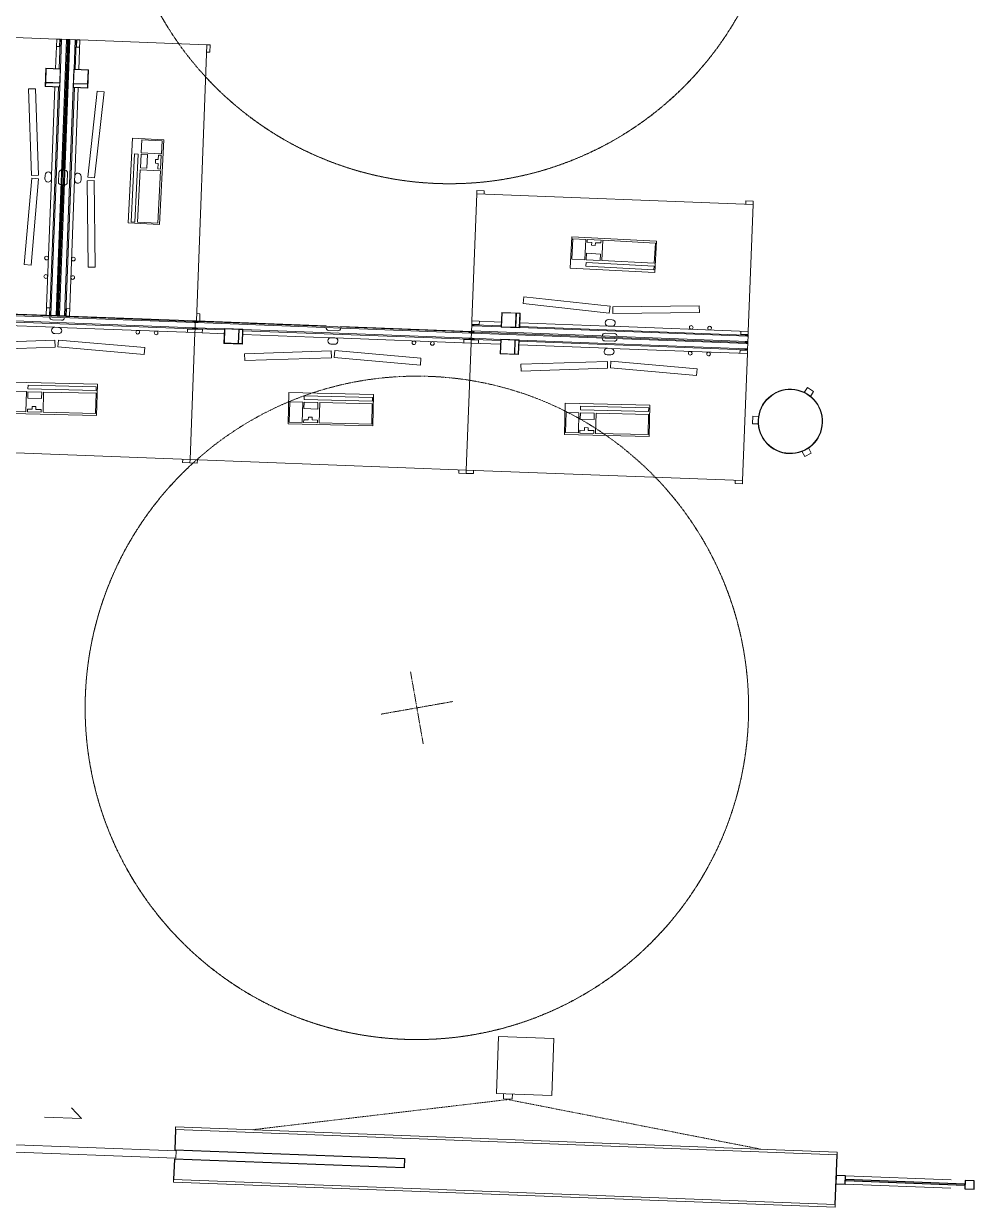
# Model space of a CAD drawing. Header units: millimetres. Extents: x 17567 to 83301, y -4294 to 56331.
# Drawn here: x 76291 to 81449, y 737 to 7160 of the extents above; entities that cross this region are included whole.
import ezdxf

# ---------------------------------------------------------------- set-up
doc = ezdxf.new("R2010")
doc.units = ezdxf.units.MM
doc.header["$MEASUREMENT"] = 0
doc.linetypes.add('Dash', pattern=[6.35, 3.175, -3.175])
doc.linetypes.add('Hidden', pattern=[7.14375, 4.7625, -2.38125])
for name, color, linetype, lineweight in [('A-DETL-GENF', 92, 'Continuous', 13), ('A-DOOR', 33, 'Continuous', 13), ('A-GLAZ-CURT', 52, 'Continuous', 13), ('A-GLAZ-CWMG', 51, 'Continuous', 13), ('E-ELEC-EQPM', 71, 'Continuous', 13), ('E-ELEC-EQPM-HDLN', 91, 'Hidden', 13), ('I-FURN', 40, 'Continuous', 13), ('I-WALL', 2, 'Continuous', 13), ('Q-SPCQ', 91, 'Continuous', 13)]:
    doc.layers.add(name, color=color, linetype=linetype, lineweight=lineweight)

# ---------------------------------------------------------------- blocks, each defined once
blk = doc.blocks.new('System Panel - Glazed 6mm_Centre-3974135-GA PLAN - LEVEL 11')
at = {"layer": 'A-GLAZ-CURT', "lineweight": 30}
for p, q in [((324.7, 3), (-324.7, 3)), ((-324.7, 3), (-324.7, -3)), ((324.7, -3), (324.7, 3)), ((-324.7, -3), (324.7, -3))]:
    blk.add_line(p, q, dxfattribs=at)
blk = doc.blocks.new('Rectangular Mullion - 25 x 45mm-3973996-GA PLAN - LEVEL 11')
at = {"layer": 'A-GLAZ-CWMG', "lineweight": 30}
for p, q in [((0, 22.5), (-50, 22.5)), ((-50, 22.5), (-50, -22.5)), ((0, -22.5), (0, 22.5)), ((-50, -22.5), (0, -22.5))]:
    blk.add_line(p, q, dxfattribs=at)
blk = doc.blocks.new('Rectangular Mullion - 25 x 45mm-3973997-GA PLAN - LEVEL 11')
at = {"layer": 'A-GLAZ-CWMG', "lineweight": 30}
for p, q in [((-50, 22.5), (0, 22.5)), ((-50, -22.5), (-50, 22.5)), ((0, 22.5), (0, -22.5)), ((0, -22.5), (-50, -22.5))]:
    blk.add_line(p, q, dxfattribs=at)
blk = doc.blocks.new('Rectangular Mullion - 25 x 45mm-3715475-GA PLAN - LEVEL 11')
at = {"layer": 'A-GLAZ-CWMG'}
for p, q in [((203.8, 1540.9), (-370.6, 1540.9)), ((203.8, 1495.9), (-370.6, 1495.9))]:
    blk.add_line(p, q, dxfattribs=at)
blk = doc.blocks.new('Cavity Sliding_Single_DOR - 2650h x 1240mm-3159116-GA PLAN - LEVEL 11')
at = {"layer": 'A-DETL-GENF'}
for p, q in [((-225, 175), (-281.6, 231.6)), ((-425, 175), (-225, 175))]:
    blk.add_line(p, q, dxfattribs=at)
at = {"layer": 'A-DOOR'}
for p, q in [((295, 20), (-945, 20)), ((-945, 20), (-945, -20)), ((295, -20), (295, 20)), ((-945, -20), (295, -20))]:
    blk.add_line(p, q, dxfattribs=at)
blk = doc.blocks.new('FFE_PRO-001_Projector_Ceiling mounted - PRO-001-9899647-GA PLAN - LEVEL 11')
at = {"layer": 'E-ELEC-EQPM'}
for p, q in [((-150, -148.7), (-150, 160.1)), ((-150, 160.1), (150, 160.1)), ((150, 160.1), (150, -148.7)), ((150, -148.7), (-150, -148.7)), ((-110.9, -176.1), (-110.9, -148.7)), ((-62.9, -176.1), (-110.9, -176.1)), ((-62.9, -148.7), (-62.9, -176.1))]:
    blk.add_line(p, q, dxfattribs=at)
at = {"layer": 'E-ELEC-EQPM', "linetype": 'Dash'}
for q in [(-1467.8, -396.6), (1295, -396.6)]:
    blk.add_line((-86.4, -179.8), q, dxfattribs=at)
blk = doc.blocks.new('POWER_DATA_DROPPER - POWER_DATA_DROPPER-V135-GA PLAN - LEVEL 11')
at = {"layer": 'E-ELEC-EQPM-HDLN'}
for q in [(0, 200), (-200, 0), (0, -200), (200, 0)]:
    blk.add_line((0, 0), q, dxfattribs=at)
blk.add_circle((0, 0), 1800, dxfattribs=at)
blk.add_arc((0, 0), 1800, 32.36339, 304.11846, dxfattribs=at)
blk = doc.blocks.new('POWER_DATA_DROPPER - POWER_DATA_DROPPER-V137-GA PLAN - LEVEL 11')
at = {"layer": 'E-ELEC-EQPM-HDLN'}
for q in [(0, 200), (-200, 0), (0, -200), (200, 0)]:
    blk.add_line((0, 0), q, dxfattribs=at)
blk.add_circle((0, 0), 1800, dxfattribs=at)
for start, end in [(26.1851, 120.19302), (127.555, 336.08274), (1.70835, 2.36042), (358.3005, 358.94442)]:
    blk.add_arc((0, 0), 1800, start, end, dxfattribs=at)
blk = doc.blocks.new('Existing Furniture_Aalto Stool 60_EC4 - EC4A-10015310-GA PLAN - LEVEL 11')
at = {"layer": 'I-FURN'}
for p, q in [((20, 205), (-20, 205)), ((-20, 172.8), (-20, 205)), ((20, 205), (20, 172.8)), ((-187.5, -85.2), (-159.6, -69.1)), ((-187.5, -85.2), (-167.5, -119.8)), ((-139.6, -103.7), (-167.5, -119.8)), ((167.5, -119.8), (139.6, -103.7)), ((159.6, -69.1), (187.5, -85.2)), ((167.5, -119.8), (187.5, -85.2))]:
    blk.add_line(p, q, dxfattribs=at)
for radius, start, end in [(175, 360, 180), (173, 360, 180), (173, 0, 180), (175, 180, 360), (173, 180, 360), (173, 180, 0)]:
    blk.add_arc((0, 0), radius, start, end, dxfattribs=at)
blk = doc.blocks.new('Workstatio_3 - Workstatio_3-V241-GA PLAN - LEVEL 11')
at = {"layer": 'I-FURN'}
for p, q in [((-705.3, 0), (-705.3, 3.1)), ((-705.3, 0), (-705.3, -6)), ((-705.3, 0), (-690.3, 0)), ((-694.2, 0), (-690.3, 0)), ((-690.3, 0), (779.7, 0)), ((4.7, 3.1), (-15.3, 3.1)), ((4.7, 3.1), (4.7, 0)), ((110.9, 3.1), (84.7, 3.1)), ((84.7, 0), (84.7, 3.1)), ((794.7, 3.1), (794.7, 0)), ((794.7, -6), (794.7, 0)), ((-705.3, -34), (-705.3, -6)), ((-702.3, -6), (-705.3, -6)), ((-705.3, -34), (-705.3, -40)), ((-705.3, -34), (-702.3, -34)), ((-690.3, -40), (-705.3, -40)), ((-665.3, -42.5), (-705.3, -42.5)), ((-705.3, -59.9), (-705.3, -42.5)), ((-545.3, -60), (-705.3, -60)), ((-705.3, -60), (-705.3, -750)), ((-702.3, -6), (791.7, -6)), ((-545.3, -34), (-702.3, -34)), ((-545.1, -40), (-690.3, -40)), ((-665.3, -42.5), (-665.3, -59.9)), ((-445.3, -32.5), (-545.3, -32.5)), ((-545.3, -32.5), (-545.3, -112.5)), ((-543.3, -34.5), (-468.3, -34.5)), ((-543.3, -110.5), (-543.3, -34.5)), ((-468.3, -34.5), (-468.3, -110.5)), ((-466.3, -110.5), (-466.3, -34.5)), ((-466.3, -34.5), (-447.3, -34.5)), ((-461, -34), (-462.5, -34)), ((-447.3, -34.5), (-447.3, -110.5)), ((779.7, -40), (-445.5, -40)), ((-445.3, -112.5), (-445.3, -32.5)), ((791.7, -34), (-445.3, -34)), ((34.7, -60), (-445.3, -60)), ((69.7, -21), (19.7, -21)), ((54.7, -60), (34.7, -60)), ((794.7, -60), (54.7, -60)), ((794.7, -42.5), (754.7, -42.5)), ((754.7, -59.9), (754.7, -42.5)), ((779.7, 0), (783.6, 0)), ((779.7, 0), (794.7, 0)), ((794.7, -40), (779.7, -40)), ((794.7, -6), (791.7, -6)), ((791.7, -34), (794.7, -34)), ((794.7, -6), (794.7, -34)), ((794.7, -40), (794.7, -34)), ((794.7, -42.5), (794.7, -59.9)), ((794.7, -750), (794.7, -60)), ((-545.3, -112.5), (-445.3, -112.5)), ((-468.3, -110.5), (-543.3, -110.5)), ((-447.3, -110.5), (-466.3, -110.5)), ((34.7, -95), (54.7, -95)), ((37.4, -131), (-431.3, -164.7)), ((-431.3, -164.7), (-428.6, -201.7)), ((-428.6, -201.7), (40.1, -168)), ((37.4, -131), (40.1, -168)), ((56.6, -129), (54.8, -166)), ((54.8, -166), (524.1, -189.4)), ((526, -152.3), (56.6, -129)), ((526, -152.3), (524.1, -189.4)), ((276.9, -359.7), (-183.1, -366.1)), ((-180.7, -536.1), (-183.1, -366.1)), ((276.9, -359.7), (279.2, -529.7)), ((-180.7, -536.1), (279.2, -529.7)), ((-705.3, -750), (794.7, -750)), ((-705.3, -767.5), (-705.3, -750.1)), ((-705.3, -767.5), (-665.3, -767.5)), ((-665.3, -750.1), (-665.3, -767.5)), ((754.7, -767.5), (754.7, -750.1)), ((754.7, -767.5), (794.7, -767.5)), ((794.7, -750.1), (794.7, -767.5))]:
    blk.add_line(p, q, dxfattribs=at)
at = {"layer": 'I-FURN', "flags": 128}
for points in [[(-702.3, -6), (-702.2, -6), (-702.1, -6), (-702, -6), (-701.9, -6), (-701.7, -6), (-701.6, -5.9), (-701.5, -5.9), (-701.2, -5.9), (-701.1, -5.8), (-700.9, -5.8), (-700.7, -5.7), (-700.5, -5.7), (-700.4, -5.6), (-700.1, -5.5), (-699.8, -5.4), (-699.7, -5.4), (-699.5, -5.3), (-699.2, -5.1), (-698.9, -5), (-698.4, -4.8), (-698.1, -4.7), (-698, -4.6), (-697.6, -4.4), (-697.4, -4.3), (-697, -4.1), (-696.6, -3.8), (-696.3, -3.7), (-695.8, -3.4), (-695.2, -3), (-694.8, -2.8), (-694, -2.3), (-693.4, -1.9), (-693, -1.7), (-692.1, -1.2), (-690.3, 0)], [(-690.3, -40), (-692.1, -38.8), (-693, -38.3), (-693.4, -38.1), (-694, -37.7), (-694.8, -37.2), (-695.2, -37), (-695.8, -36.6), (-696.3, -36.3), (-696.6, -36.2), (-697, -35.9), (-697.4, -35.7), (-697.6, -35.6), (-698, -35.4), (-698.1, -35.3), (-698.4, -35.2), (-698.8, -35), (-699, -34.9), (-699.3, -34.8), (-699.5, -34.7), (-699.6, -34.7), (-699.8, -34.6), (-700.1, -34.5), (-700.3, -34.4), (-700.4, -34.4), (-700.6, -34.3), (-700.9, -34.2), (-701.1, -34.2), (-701.2, -34.2), (-701.3, -34.1), (-701.5, -34.1), (-701.7, -34), (-701.8, -34), (-702, -34), (-702, -34), (-702.1, -34), (-702.3, -34)], [(779.7, 0), (781.5, -1.2), (782.4, -1.7), (782.8, -1.9), (783.4, -2.3), (784.2, -2.8), (784.6, -3), (785.2, -3.4), (785.7, -3.7), (786, -3.8), (786.4, -4.1), (786.8, -4.3), (787, -4.4), (787.4, -4.6), (787.5, -4.7), (787.8, -4.8), (788.2, -5), (788.4, -5.1), (788.7, -5.2), (788.9, -5.3), (789, -5.3), (789.2, -5.4), (789.5, -5.5), (789.7, -5.6), (789.8, -5.6), (790, -5.7), (790.3, -5.8), (790.5, -5.8), (790.6, -5.8), (790.7, -5.9), (790.9, -5.9), (791.1, -6), (791.2, -6), (791.4, -6), (791.4, -6), (791.6, -6), (791.7, -6)], [(791.7, -34), (791.6, -34), (791.5, -34), (791.4, -34), (791.3, -34), (791.1, -34), (791, -34.1), (790.9, -34.1), (790.6, -34.1), (790.5, -34.2), (790.3, -34.2), (790.1, -34.3), (789.9, -34.3), (789.8, -34.4), (789.5, -34.5), (789.2, -34.6), (789.1, -34.6), (788.9, -34.7), (788.6, -34.9), (788.3, -35), (787.8, -35.2), (787.5, -35.3), (787.4, -35.4), (787, -35.6), (786.8, -35.7), (786.4, -35.9), (786, -36.2), (785.7, -36.3), (785.2, -36.6), (784.6, -37), (784.2, -37.2), (783.4, -37.7), (782.8, -38.1), (782.4, -38.3), (781.5, -38.8), (779.7, -40)]]:
    blk.add_lwpolyline(points, dxfattribs=at)
at = {"layer": 'I-FURN'}
for centre, radius, start, end in [((19.7, -6), 15, 180, 270), ((34.7, -77.5), 17.5, 90, 270), ((54.7, -77.5), 17.5, 270, 90), ((69.7, -6), 15, 270, 0), ((484.7, -70), 10, 0, 180), ((584.7, -70), 10, 0, 180), ((484.7, -70), 10, 180, 360), ((584.7, -70), 10, 180, 360)]:
    blk.add_arc(centre, radius, start, end, dxfattribs=at)
at = {"layer": 'Q-SPCQ'}
for p, q in [((271, -375.1), (-99, -380.2)), ((-99, -380.2), (-98.7, -400.2)), ((271.3, -395.1), (271, -375.1)), ((-176.3, -416.3), (-106.3, -415.3)), ((-176.3, -416.3), (-174.8, -526.3)), ((-106.3, -415.3), (-104.8, -525.3)), ((-98.7, -400.2), (271.3, -395.1)), ((-23.5, -414.2), (-98.5, -415.2)), ((-98.5, -415.2), (-98, -450.2)), ((-98, -450.2), (-23, -449.2)), ((-23, -449.2), (-23.5, -414.2)), ((-13.5, -414), (271.5, -410.1)), ((-12, -524), (-13.5, -414)), ((271.5, -410.1), (273, -520.1)), ((-97.2, -510.2), (-72.2, -509.8)), ((-97, -525.2), (-97.2, -510.2)), ((-72.4, -494.8), (-52.4, -494.6)), ((-72.2, -509.8), (-72.4, -494.8)), ((-52.4, -494.6), (-52.2, -509.6)), ((-52.2, -509.6), (-22.2, -509.2)), ((-22.2, -509.2), (-22, -524.2)), ((-104.8, -525.3), (-174.8, -526.3)), ((-22, -524.2), (-97, -525.2)), ((273, -520.1), (-12, -524))]:
    blk.add_line(p, q, dxfattribs=at)
blk = doc.blocks.new('Workstatio_3 - Workstatio_3-V242-GA PLAN - LEVEL 11')
at = {"layer": 'I-FURN'}
for p, q in [((-705.3, 0), (-705.3, 3.1)), ((-705.3, 0), (-705.3, -6)), ((-705.3, 0), (-690.3, 0)), ((4.7, 3.1), (-699.1, 3.1)), ((-694.2, 0), (-690.3, 0)), ((-690.3, 0), (779.7, 0)), ((4.7, 3.1), (4.7, 0)), ((794.7, 3.1), (84.7, 3.1)), ((84.7, 0), (84.7, 3.1)), ((794.7, 3.1), (794.7, 0.8)), ((794.7, -6), (794.7, 0)), ((-705.3, -34), (-705.3, -6)), ((-702.3, -6), (-705.3, -6)), ((-705.3, -34), (-705.3, -40)), ((-705.3, -34), (-702.3, -34)), ((-690.3, -40), (-705.3, -40)), ((-665.3, -42.5), (-705.3, -42.5)), ((-545.3, -60), (-705.3, -60)), ((-705.3, -60), (-705.3, -750)), ((-702.3, -6), (791.7, -6)), ((-545.3, -34), (-702.3, -34)), ((-545.1, -40), (-690.3, -40)), ((-665.3, -42.5), (-665.3, -59.9)), ((-445.3, -32.5), (-545.3, -32.5)), ((-545.3, -32.5), (-545.3, -112.5)), ((-543.3, -34.5), (-468.3, -34.5)), ((-543.3, -110.5), (-543.3, -34.5)), ((-468.3, -34.5), (-468.3, -110.5)), ((-466.3, -110.5), (-466.3, -34.5)), ((-466.3, -34.5), (-447.3, -34.5)), ((-461, -34), (-462.5, -34)), ((-447.3, -34.5), (-447.3, -110.5)), ((779.7, -40), (-445.5, -40)), ((-445.3, -112.5), (-445.3, -32.5)), ((791.7, -34), (-445.3, -34)), ((34.7, -60), (-445.3, -60)), ((69.7, -21), (19.7, -21)), ((54.7, -60), (34.7, -60)), ((794.7, -60), (54.7, -60)), ((794.7, -42.5), (754.7, -42.5)), ((754.7, -59.9), (754.7, -42.5)), ((779.7, 0), (783.6, 0)), ((779.7, 0), (794.7, 0)), ((794.7, -40), (779.7, -40)), ((794.7, -6), (791.7, -6)), ((791.7, -34), (794.7, -34)), ((794.7, -6), (794.7, -34)), ((794.7, -40), (794.7, -34)), ((794.7, -42.5), (794.7, -59.9)), ((794.7, -750), (794.7, -60)), ((-545.3, -112.5), (-445.3, -112.5)), ((-468.3, -110.5), (-543.3, -110.5)), ((-447.3, -110.5), (-466.3, -110.5)), ((34.7, -95), (54.7, -95)), ((37.4, -131), (-431.3, -164.7)), ((-431.3, -164.7), (-428.6, -201.7)), ((-428.6, -201.7), (40.1, -168)), ((37.4, -131), (40.1, -168)), ((56.6, -129), (54.8, -166)), ((54.8, -166), (524.1, -189.4)), ((526, -152.3), (56.6, -129)), ((526, -152.3), (524.1, -189.4)), ((276.9, -359.7), (-183.1, -366.1)), ((-180.7, -536.1), (-183.1, -366.1)), ((276.9, -359.7), (279.2, -529.7)), ((-180.7, -536.1), (279.2, -529.7)), ((-705.3, -750), (794.7, -750)), ((-705.3, -767.5), (-705.3, -750.1)), ((-705.3, -767.5), (-665.3, -767.5)), ((-665.3, -750.1), (-665.3, -767.5)), ((754.7, -767.5), (754.7, -750.1)), ((754.7, -767.5), (794.7, -767.5)), ((794.7, -750.1), (794.7, -767.5))]:
    blk.add_line(p, q, dxfattribs=at)
at = {"layer": 'I-FURN', "flags": 128}
for points in [[(-702.3, -6), (-702.2, -6), (-702.1, -6), (-702, -6), (-701.9, -6), (-701.7, -6), (-701.6, -5.9), (-701.5, -5.9), (-701.2, -5.9), (-701.1, -5.8), (-700.9, -5.8), (-700.7, -5.7), (-700.5, -5.7), (-700.4, -5.6), (-700.1, -5.5), (-699.8, -5.4), (-699.7, -5.4), (-699.5, -5.3), (-699.2, -5.1), (-698.9, -5), (-698.4, -4.8), (-698.1, -4.7), (-698, -4.6), (-697.6, -4.4), (-697.4, -4.3), (-697, -4.1), (-696.6, -3.8), (-696.3, -3.7), (-695.8, -3.4), (-695.2, -3), (-694.8, -2.8), (-694, -2.3), (-693.4, -1.9), (-693, -1.7), (-692.1, -1.2), (-690.3, 0)], [(-690.3, -40), (-692.1, -38.8), (-693, -38.3), (-693.4, -38.1), (-694, -37.7), (-694.8, -37.2), (-695.2, -37), (-695.8, -36.6), (-696.3, -36.3), (-696.6, -36.2), (-697, -35.9), (-697.4, -35.7), (-697.6, -35.6), (-698, -35.4), (-698.1, -35.3), (-698.4, -35.2), (-698.8, -35), (-699, -34.9), (-699.3, -34.8), (-699.5, -34.7), (-699.6, -34.7), (-699.8, -34.6), (-700.1, -34.5), (-700.3, -34.4), (-700.4, -34.4), (-700.6, -34.3), (-700.9, -34.2), (-701.1, -34.2), (-701.2, -34.2), (-701.3, -34.1), (-701.5, -34.1), (-701.7, -34), (-701.8, -34), (-702, -34), (-702, -34), (-702.1, -34), (-702.3, -34)], [(779.7, 0), (781.5, -1.2), (782.4, -1.7), (782.8, -1.9), (783.4, -2.3), (784.2, -2.8), (784.6, -3), (785.2, -3.4), (785.7, -3.7), (786, -3.8), (786.4, -4.1), (786.8, -4.3), (787, -4.4), (787.4, -4.6), (787.5, -4.7), (787.8, -4.8), (788.2, -5), (788.4, -5.1), (788.7, -5.2), (788.9, -5.3), (789, -5.3), (789.2, -5.4), (789.5, -5.5), (789.7, -5.6), (789.8, -5.6), (790, -5.7), (790.3, -5.8), (790.5, -5.8), (790.6, -5.8), (790.7, -5.9), (790.9, -5.9), (791.1, -6), (791.2, -6), (791.4, -6), (791.4, -6), (791.6, -6), (791.7, -6)], [(791.7, -34), (791.6, -34), (791.5, -34), (791.4, -34), (791.3, -34), (791.1, -34), (791, -34.1), (790.9, -34.1), (790.6, -34.1), (790.5, -34.2), (790.3, -34.2), (790.1, -34.3), (789.9, -34.3), (789.8, -34.4), (789.5, -34.5), (789.2, -34.6), (789.1, -34.6), (788.9, -34.7), (788.6, -34.9), (788.3, -35), (787.8, -35.2), (787.5, -35.3), (787.4, -35.4), (787, -35.6), (786.8, -35.7), (786.4, -35.9), (786, -36.2), (785.7, -36.3), (785.2, -36.6), (784.6, -37), (784.2, -37.2), (783.4, -37.7), (782.8, -38.1), (782.4, -38.3), (781.5, -38.8), (779.7, -40)]]:
    blk.add_lwpolyline(points, dxfattribs=at)
at = {"layer": 'I-FURN'}
for centre, radius, start, end in [((19.7, -6), 15, 180, 270), ((34.7, -77.5), 17.5, 90, 270), ((54.7, -77.5), 17.5, 270, 90), ((69.7, -6), 15, 270, 0), ((484.7, -70), 10, 0, 180), ((584.7, -70), 10, 0, 180), ((484.7, -70), 10, 180, 360), ((584.7, -70), 10, 180, 360)]:
    blk.add_arc(centre, radius, start, end, dxfattribs=at)
at = {"layer": 'Q-SPCQ'}
for p, q in [((271, -375.1), (-99, -380.2)), ((-99, -380.2), (-98.7, -400.2)), ((271.3, -395.1), (271, -375.1)), ((-176.3, -416.3), (-106.3, -415.3)), ((-176.3, -416.3), (-174.8, -526.3)), ((-106.3, -415.3), (-104.8, -525.3)), ((-98.7, -400.2), (271.3, -395.1)), ((-23.5, -414.2), (-98.5, -415.2)), ((-98.5, -415.2), (-98, -450.2)), ((-98, -450.2), (-23, -449.2)), ((-23, -449.2), (-23.5, -414.2)), ((-13.5, -414), (271.5, -410.1)), ((-12, -524), (-13.5, -414)), ((271.5, -410.1), (273, -520.1)), ((-97.2, -510.2), (-72.2, -509.8)), ((-97, -525.2), (-97.2, -510.2)), ((-72.4, -494.8), (-52.4, -494.6)), ((-72.2, -509.8), (-72.4, -494.8)), ((-52.4, -494.6), (-52.2, -509.6)), ((-52.2, -509.6), (-22.2, -509.2)), ((-22.2, -509.2), (-22, -524.2)), ((-104.8, -525.3), (-174.8, -526.3)), ((-22, -524.2), (-97, -525.2)), ((273, -520.1), (-12, -524))]:
    blk.add_line(p, q, dxfattribs=at)
blk = doc.blocks.new('Workstatio_3 - Workstatio_3-V243-GA PLAN - LEVEL 11')
at = {"layer": 'I-FURN'}
for p, q in [((4.7, 3.1), (-705.3, 3.1)), ((-705.3, 0), (-705.3, 3.1)), ((-705.3, 0), (-705.3, -6)), ((-705.3, 0), (-690.3, 0)), ((-694.2, 0), (-690.3, 0)), ((-690.3, 0), (779.7, 0)), ((4.7, 3.1), (4.7, 0)), ((794.7, 3.1), (84.7, 3.1)), ((84.7, 0), (84.7, 3.1)), ((794.7, 3.1), (794.7, 0)), ((-705.3, -34), (-705.3, -6)), ((-702.3, -6), (-705.3, -6)), ((-705.3, -34), (-705.3, -40)), ((-705.3, -34), (-702.3, -34)), ((-690.3, -40), (-705.3, -40)), ((-665.3, -42.5), (-705.3, -42.5)), ((-705.3, -59.9), (-705.3, -42.5)), ((-545.3, -60), (-705.3, -60)), ((-705.3, -60), (-705.3, -750)), ((-702.3, -6), (791.7, -6)), ((-545.3, -34), (-702.3, -34)), ((-545.1, -40), (-690.3, -40)), ((-665.3, -42.5), (-665.3, -59.9)), ((-445.3, -32.5), (-545.3, -32.5)), ((-545.3, -32.5), (-545.3, -112.5)), ((-543.3, -34.5), (-468.3, -34.5)), ((-543.3, -110.5), (-543.3, -34.5)), ((-468.3, -34.5), (-468.3, -110.5)), ((-466.3, -110.5), (-466.3, -34.5)), ((-466.3, -34.5), (-447.3, -34.5)), ((-461, -34), (-462.5, -34)), ((-447.3, -34.5), (-447.3, -110.5)), ((779.7, -40), (-445.5, -40)), ((-445.3, -112.5), (-445.3, -32.5)), ((791.7, -34), (-445.3, -34)), ((34.7, -60), (-445.3, -60)), ((69.7, -21), (19.7, -21)), ((54.7, -60), (34.7, -60)), ((794.7, -60), (54.7, -60)), ((794.7, -42.5), (754.7, -42.5)), ((754.7, -59.9), (754.7, -42.5)), ((779.7, 0), (783.6, 0)), ((779.7, 0), (794.7, 0)), ((794.7, -40), (779.7, -40)), ((794.7, -6), (791.7, -6)), ((791.7, -34), (794.7, -34)), ((794.7, -6), (794.7, 0)), ((794.7, -6), (794.7, -34)), ((794.7, -40), (794.7, -34)), ((794.7, -750), (794.7, -60)), ((-545.3, -112.5), (-445.3, -112.5)), ((-468.3, -110.5), (-543.3, -110.5)), ((-447.3, -110.5), (-466.3, -110.5)), ((34.7, -95), (54.7, -95)), ((37.4, -131), (-431.3, -164.7)), ((-431.3, -164.7), (-428.6, -201.7)), ((-428.6, -201.7), (40.1, -168)), ((37.4, -131), (40.1, -168)), ((56.6, -129), (54.8, -166)), ((54.8, -166), (524.1, -189.4)), ((526, -152.3), (56.6, -129)), ((526, -152.3), (524.1, -189.4)), ((276.9, -359.7), (-183.1, -366.1)), ((-180.7, -536.1), (-183.1, -366.1)), ((276.9, -359.7), (279.2, -529.7)), ((-180.7, -536.1), (279.2, -529.7)), ((-705.3, -750), (794.7, -750)), ((-705.3, -767.5), (-705.3, -750.1)), ((-705.3, -767.5), (-665.3, -767.5)), ((-665.3, -750.1), (-665.3, -767.5)), ((754.7, -767.5), (754.7, -750.1)), ((754.7, -767.5), (794.7, -767.5)), ((794.7, -750.1), (794.7, -767.5))]:
    blk.add_line(p, q, dxfattribs=at)
at = {"layer": 'I-FURN', "flags": 128}
for points in [[(-702.3, -6), (-702.2, -6), (-702.1, -6), (-702, -6), (-701.9, -6), (-701.7, -6), (-701.6, -5.9), (-701.5, -5.9), (-701.2, -5.9), (-701.1, -5.8), (-700.9, -5.8), (-700.7, -5.7), (-700.5, -5.7), (-700.4, -5.6), (-700.1, -5.5), (-699.8, -5.4), (-699.7, -5.4), (-699.5, -5.3), (-699.2, -5.1), (-698.9, -5), (-698.4, -4.8), (-698.1, -4.7), (-698, -4.6), (-697.6, -4.4), (-697.4, -4.3), (-697, -4.1), (-696.6, -3.8), (-696.3, -3.7), (-695.8, -3.4), (-695.2, -3), (-694.8, -2.8), (-694, -2.3), (-693.4, -1.9), (-693, -1.7), (-692.1, -1.2), (-690.3, 0)], [(-690.3, -40), (-692.1, -38.8), (-693, -38.3), (-693.4, -38.1), (-694, -37.7), (-694.8, -37.2), (-695.2, -37), (-695.8, -36.6), (-696.3, -36.3), (-696.6, -36.2), (-697, -35.9), (-697.4, -35.7), (-697.6, -35.6), (-698, -35.4), (-698.1, -35.3), (-698.4, -35.2), (-698.8, -35), (-699, -34.9), (-699.3, -34.8), (-699.5, -34.7), (-699.6, -34.7), (-699.8, -34.6), (-700.1, -34.5), (-700.3, -34.4), (-700.4, -34.4), (-700.6, -34.3), (-700.9, -34.2), (-701.1, -34.2), (-701.2, -34.2), (-701.3, -34.1), (-701.5, -34.1), (-701.7, -34), (-701.8, -34), (-702, -34), (-702, -34), (-702.1, -34), (-702.3, -34)], [(779.7, 0), (781.5, -1.2), (782.4, -1.7), (782.8, -1.9), (783.4, -2.3), (784.2, -2.8), (784.6, -3), (785.2, -3.4), (785.7, -3.7), (786, -3.8), (786.4, -4.1), (786.8, -4.3), (787, -4.4), (787.4, -4.6), (787.5, -4.7), (787.8, -4.8), (788.2, -5), (788.4, -5.1), (788.7, -5.2), (788.9, -5.3), (789, -5.3), (789.2, -5.4), (789.5, -5.5), (789.7, -5.6), (789.8, -5.6), (790, -5.7), (790.3, -5.8), (790.5, -5.8), (790.6, -5.8), (790.7, -5.9), (790.9, -5.9), (791.1, -6), (791.2, -6), (791.4, -6), (791.4, -6), (791.6, -6), (791.7, -6)], [(791.7, -34), (791.6, -34), (791.5, -34), (791.4, -34), (791.3, -34), (791.1, -34), (791, -34.1), (790.9, -34.1), (790.6, -34.1), (790.5, -34.2), (790.3, -34.2), (790.1, -34.3), (789.9, -34.3), (789.8, -34.4), (789.5, -34.5), (789.2, -34.6), (789.1, -34.6), (788.9, -34.7), (788.6, -34.9), (788.3, -35), (787.8, -35.2), (787.5, -35.3), (787.4, -35.4), (787, -35.6), (786.8, -35.7), (786.4, -35.9), (786, -36.2), (785.7, -36.3), (785.2, -36.6), (784.6, -37), (784.2, -37.2), (783.4, -37.7), (782.8, -38.1), (782.4, -38.3), (781.5, -38.8), (779.7, -40)]]:
    blk.add_lwpolyline(points, dxfattribs=at)
at = {"layer": 'I-FURN'}
for centre, radius, start, end in [((19.7, -6), 15, 180, 270), ((34.7, -77.5), 17.5, 90, 270), ((54.7, -77.5), 17.5, 270, 90), ((69.7, -6), 15, 270, 0), ((484.7, -70), 10, 0, 180), ((584.7, -70), 10, 0, 180), ((484.7, -70), 10, 180, 360), ((584.7, -70), 10, 180, 360)]:
    blk.add_arc(centre, radius, start, end, dxfattribs=at)
at = {"layer": 'Q-SPCQ'}
for p, q in [((271, -375.1), (-99, -380.2)), ((-99, -380.2), (-98.7, -400.2)), ((271.3, -395.1), (271, -375.1)), ((-176.3, -416.3), (-106.3, -415.3)), ((-176.3, -416.3), (-174.8, -526.3)), ((-106.3, -415.3), (-104.8, -525.3)), ((-98.7, -400.2), (271.3, -395.1)), ((-23.5, -414.2), (-98.5, -415.2)), ((-98.5, -415.2), (-98, -450.2)), ((-98, -450.2), (-23, -449.2)), ((-23, -449.2), (-23.5, -414.2)), ((-13.5, -414), (271.5, -410.1)), ((-12, -524), (-13.5, -414)), ((271.5, -410.1), (273, -520.1)), ((-97.2, -510.2), (-72.2, -509.8)), ((-97, -525.2), (-97.2, -510.2)), ((-72.4, -494.8), (-52.4, -494.6)), ((-72.2, -509.8), (-72.4, -494.8)), ((-52.4, -494.6), (-52.2, -509.6)), ((-52.2, -509.6), (-22.2, -509.2)), ((-22.2, -509.2), (-22, -524.2)), ((-104.8, -525.3), (-174.8, -526.3)), ((-22, -524.2), (-97, -525.2)), ((273, -520.1), (-12, -524))]:
    blk.add_line(p, q, dxfattribs=at)
blk = doc.blocks.new('Workstatio_3 - Workstatio_3-V244-GA PLAN - LEVEL 11')
at = {"layer": 'I-FURN'}
for p, q in [((-705.3, 0.8), (-705.3, 3.1)), ((-705.3, 0), (-705.3, -6)), ((-705.3, 0), (-690.3, 0)), ((-694.2, 0), (-690.3, 0)), ((-690.3, 0), (779.7, 0)), ((794.7, 3.1), (794.7, 0.8)), ((794.7, -6), (794.7, 0)), ((-705.3, -34), (-705.3, -6)), ((-702.3, -6), (-705.3, -6)), ((-705.3, -34), (-705.3, -40)), ((-705.3, -34), (-702.3, -34)), ((-690.3, -40), (-705.3, -40)), ((-665.3, -42.5), (-705.3, -42.5)), ((-545.3, -60), (-705.3, -60)), ((-705.3, -60), (-705.3, -750)), ((-702.3, -6), (791.7, -6)), ((-545.3, -34), (-702.3, -34)), ((-545.1, -40), (-690.3, -40)), ((-665.3, -42.5), (-665.3, -59.9)), ((-445.3, -32.5), (-545.3, -32.5)), ((-545.3, -32.5), (-545.3, -112.5)), ((-543.3, -34.5), (-468.3, -34.5)), ((-543.3, -110.5), (-543.3, -34.5)), ((-468.3, -34.5), (-468.3, -110.5)), ((-466.3, -110.5), (-466.3, -34.5)), ((-466.3, -34.5), (-447.3, -34.5)), ((-461, -34), (-462.5, -34)), ((-447.3, -34.5), (-447.3, -110.5)), ((779.7, -40), (-445.5, -40)), ((-445.3, -112.5), (-445.3, -32.5)), ((791.7, -34), (-445.3, -34)), ((34.7, -60), (-445.3, -60)), ((69.7, -21), (19.7, -21)), ((54.7, -60), (34.7, -60)), ((794.7, -60), (54.7, -60)), ((794.7, -42.5), (754.7, -42.5)), ((754.7, -59.9), (754.7, -42.5)), ((779.7, 0), (783.6, 0)), ((779.7, 0), (794.7, 0)), ((794.7, -40), (779.7, -40)), ((794.7, -6), (791.7, -6)), ((791.7, -34), (794.7, -34)), ((794.7, -6), (794.7, -34)), ((794.7, -40), (794.7, -34)), ((794.7, -42.5), (794.7, -59.9)), ((794.7, -750), (794.7, -60)), ((-545.3, -112.5), (-445.3, -112.5)), ((-468.3, -110.5), (-543.3, -110.5)), ((-447.3, -110.5), (-466.3, -110.5)), ((34.7, -95), (54.7, -95)), ((37.4, -131), (-431.3, -164.7)), ((-431.3, -164.7), (-428.6, -201.7)), ((-428.6, -201.7), (40.1, -168)), ((37.4, -131), (40.1, -168)), ((56.6, -129), (54.8, -166)), ((54.8, -166), (524.1, -189.4)), ((526, -152.3), (56.6, -129)), ((526, -152.3), (524.1, -189.4)), ((276.9, -359.7), (-183.1, -366.1)), ((-180.7, -536.1), (-183.1, -366.1)), ((276.9, -359.7), (279.2, -529.7)), ((-180.7, -536.1), (279.2, -529.7)), ((-705.3, -750), (794.7, -750)), ((-705.3, -767.5), (-705.3, -750.1)), ((-705.3, -767.5), (-665.3, -767.5)), ((-665.3, -750.1), (-665.3, -767.5)), ((754.7, -767.5), (754.7, -750.1)), ((754.7, -767.5), (794.7, -767.5)), ((794.7, -750.1), (794.7, -767.5))]:
    blk.add_line(p, q, dxfattribs=at)
at = {"layer": 'I-FURN', "flags": 128}
for points in [[(-702.3, -6), (-702.2, -6), (-702.1, -6), (-702, -6), (-701.9, -6), (-701.7, -6), (-701.6, -5.9), (-701.5, -5.9), (-701.2, -5.9), (-701.1, -5.8), (-700.9, -5.8), (-700.7, -5.7), (-700.5, -5.7), (-700.4, -5.6), (-700.1, -5.5), (-699.8, -5.4), (-699.7, -5.4), (-699.5, -5.3), (-699.2, -5.1), (-698.9, -5), (-698.4, -4.8), (-698.1, -4.7), (-698, -4.6), (-697.6, -4.4), (-697.4, -4.3), (-697, -4.1), (-696.6, -3.8), (-696.3, -3.7), (-695.8, -3.4), (-695.2, -3), (-694.8, -2.8), (-694, -2.3), (-693.4, -1.9), (-693, -1.7), (-692.1, -1.2), (-690.3, 0)], [(-690.3, -40), (-692.1, -38.8), (-693, -38.3), (-693.4, -38.1), (-694, -37.7), (-694.8, -37.2), (-695.2, -37), (-695.8, -36.6), (-696.3, -36.3), (-696.6, -36.2), (-697, -35.9), (-697.4, -35.7), (-697.6, -35.6), (-698, -35.4), (-698.1, -35.3), (-698.4, -35.2), (-698.8, -35), (-699, -34.9), (-699.3, -34.8), (-699.5, -34.7), (-699.6, -34.7), (-699.8, -34.6), (-700.1, -34.5), (-700.3, -34.4), (-700.4, -34.4), (-700.6, -34.3), (-700.9, -34.2), (-701.1, -34.2), (-701.2, -34.2), (-701.3, -34.1), (-701.5, -34.1), (-701.7, -34), (-701.8, -34), (-702, -34), (-702, -34), (-702.1, -34), (-702.3, -34)], [(779.7, 0), (781.5, -1.2), (782.4, -1.7), (782.8, -1.9), (783.4, -2.3), (784.2, -2.8), (784.6, -3), (785.2, -3.4), (785.7, -3.7), (786, -3.8), (786.4, -4.1), (786.8, -4.3), (787, -4.4), (787.4, -4.6), (787.5, -4.7), (787.8, -4.8), (788.2, -5), (788.4, -5.1), (788.7, -5.2), (788.9, -5.3), (789, -5.3), (789.2, -5.4), (789.5, -5.5), (789.7, -5.6), (789.8, -5.6), (790, -5.7), (790.3, -5.8), (790.5, -5.8), (790.6, -5.8), (790.7, -5.9), (790.9, -5.9), (791.1, -6), (791.2, -6), (791.4, -6), (791.4, -6), (791.6, -6), (791.7, -6)], [(791.7, -34), (791.6, -34), (791.5, -34), (791.4, -34), (791.3, -34), (791.1, -34), (791, -34.1), (790.9, -34.1), (790.6, -34.1), (790.5, -34.2), (790.3, -34.2), (790.1, -34.3), (789.9, -34.3), (789.8, -34.4), (789.5, -34.5), (789.2, -34.6), (789.1, -34.6), (788.9, -34.7), (788.6, -34.9), (788.3, -35), (787.8, -35.2), (787.5, -35.3), (787.4, -35.4), (787, -35.6), (786.8, -35.7), (786.4, -35.9), (786, -36.2), (785.7, -36.3), (785.2, -36.6), (784.6, -37), (784.2, -37.2), (783.4, -37.7), (782.8, -38.1), (782.4, -38.3), (781.5, -38.8), (779.7, -40)]]:
    blk.add_lwpolyline(points, dxfattribs=at)
at = {"layer": 'I-FURN'}
for centre, radius, start, end in [((19.7, -6), 15, 180, 270), ((34.7, -77.5), 17.5, 90, 270), ((54.7, -77.5), 17.5, 270, 90), ((69.7, -6), 15, 270, 0), ((484.7, -70), 10, 0, 180), ((584.7, -70), 10, 0, 180), ((484.7, -70), 10, 180, 360), ((584.7, -70), 10, 180, 360)]:
    blk.add_arc(centre, radius, start, end, dxfattribs=at)
at = {"layer": 'Q-SPCQ'}
for p, q in [((271, -375.1), (-99, -380.2)), ((-99, -380.2), (-98.7, -400.2)), ((271.3, -395.1), (271, -375.1)), ((-176.3, -416.3), (-106.3, -415.3)), ((-176.3, -416.3), (-174.8, -526.3)), ((-106.3, -415.3), (-104.8, -525.3)), ((-98.7, -400.2), (271.3, -395.1)), ((-23.5, -414.2), (-98.5, -415.2)), ((-98.5, -415.2), (-98, -450.2)), ((-98, -450.2), (-23, -449.2)), ((-23, -449.2), (-23.5, -414.2)), ((-13.5, -414), (271.5, -410.1)), ((-12, -524), (-13.5, -414)), ((271.5, -410.1), (273, -520.1)), ((-97.2, -510.2), (-72.2, -509.8)), ((-97, -525.2), (-97.2, -510.2)), ((-72.4, -494.8), (-52.4, -494.6)), ((-72.2, -509.8), (-72.4, -494.8)), ((-52.4, -494.6), (-52.2, -509.6)), ((-52.2, -509.6), (-22.2, -509.2)), ((-22.2, -509.2), (-22, -524.2)), ((-104.8, -525.3), (-174.8, -526.3)), ((-22, -524.2), (-97, -525.2)), ((273, -520.1), (-12, -524))]:
    blk.add_line(p, q, dxfattribs=at)
blk = doc.blocks.new('Workstatio_3 - Workstatio_3-V245-GA PLAN - LEVEL 11')
at = {"layer": 'I-FURN'}
for p, q in [((-665.3, 767.5), (-705.3, 767.5)), ((-705.3, 750.1), (-705.3, 767.5)), ((794.7, 750), (-705.3, 750)), ((-705.3, 750), (-705.3, 60)), ((-665.3, 767.5), (-665.3, 750.1)), ((794.7, 767.5), (754.7, 767.5)), ((754.7, 750.1), (754.7, 767.5)), ((794.7, 60), (794.7, 750)), ((-183.1, 366.1), (-180.7, 536.1)), ((279.2, 529.7), (-180.7, 536.1)), ((279.2, 529.7), (276.9, 359.7)), ((-183.1, 366.1), (276.9, 359.7)), ((-431.3, 164.7), (-428.6, 201.7)), ((-428.6, 201.7), (40.1, 168)), ((37.4, 131), (-431.3, 164.7)), ((37.4, 131), (40.1, 168)), ((54.8, 166), (524.1, 189.4)), ((56.6, 129), (54.8, 166)), ((526, 152.3), (56.6, 129)), ((526, 152.3), (524.1, 189.4)), ((-445.3, 112.5), (-545.3, 112.5)), ((-545.3, 112.5), (-545.3, 32.5)), ((-543.3, 34.5), (-543.3, 110.5)), ((-543.3, 110.5), (-468.3, 110.5)), ((-468.3, 110.5), (-468.3, 34.5)), ((-466.3, 34.5), (-466.3, 110.5)), ((-466.3, 110.5), (-447.3, 110.5)), ((-447.3, 110.5), (-447.3, 34.5)), ((-445.3, 32.5), (-445.3, 112.5)), ((54.7, 95), (34.7, 95)), ((-705.3, 60), (-545.3, 60)), ((-705.3, 42.5), (-705.3, 59.9)), ((-705.3, 42.5), (-665.3, 42.5)), ((-705.3, 40), (-705.3, 34)), ((-705.3, 40), (-690.3, 40)), ((-705.3, 6), (-705.3, 34)), ((-702.3, 34), (-705.3, 34)), ((-705.3, 6), (-705.3, 0)), ((-705.3, 6), (-702.3, 6)), ((-702.3, 34), (-545.3, 34)), ((791.7, 6), (-702.3, 6)), ((-690.3, 40), (-545.1, 40)), ((779.7, 0), (-690.3, 0)), ((-665.3, 59.9), (-665.3, 42.5)), ((-545.3, 32.5), (-445.3, 32.5)), ((-468.3, 34.5), (-543.3, 34.5)), ((-447.3, 34.5), (-466.3, 34.5)), ((-462.5, 34), (-461, 34)), ((-445.5, 40), (779.7, 40)), ((-445.3, 60), (34.7, 60)), ((-445.3, 34), (791.7, 34)), ((4.7, 0), (4.7, -3.1)), ((19.7, 21), (69.7, 21)), ((34.7, 60), (54.7, 60)), ((54.7, 60), (794.7, 60)), ((754.7, 42.5), (754.7, 59.9)), ((754.7, 42.5), (794.7, 42.5)), ((779.7, 40), (794.7, 40)), ((783.6, 0), (779.7, 0)), ((794.7, 0), (779.7, 0)), ((794.7, 34), (791.7, 34)), ((791.7, 6), (794.7, 6)), ((794.7, 34), (794.7, 40)), ((794.7, 33.8), (794.7, 6)), ((794.7, 0), (794.7, 6)), ((794.7, 0), (794.7, -3.1)), ((-690.3, 0), (-705.3, 0)), ((-705.3, -3.1), (-705.3, 0)), ((-705.3, -3.1), (4.7, -3.1)), ((-690.3, 0), (-694.2, 0)), ((84.7, -3.1), (84.7, 0)), ((84.7, -3.1), (794.7, -3.1))]:
    blk.add_line(p, q, dxfattribs=at)
at = {"layer": 'I-FURN', "flags": 128}
for points in [[(-702.3, 34), (-702.2, 34), (-702.1, 34), (-702, 34), (-701.9, 34), (-701.7, 34), (-701.6, 34.1), (-701.5, 34.1), (-701.2, 34.1), (-701.1, 34.2), (-700.9, 34.2), (-700.7, 34.3), (-700.5, 34.3), (-700.4, 34.4), (-700.1, 34.5), (-699.8, 34.6), (-699.7, 34.6), (-699.5, 34.7), (-699.2, 34.9), (-698.9, 35), (-698.4, 35.2), (-698.1, 35.3), (-698, 35.4), (-697.6, 35.6), (-697.4, 35.7), (-697, 35.9), (-696.6, 36.2), (-696.3, 36.3), (-695.8, 36.6), (-695.2, 37), (-694.8, 37.2), (-694, 37.7), (-693.4, 38.1), (-693, 38.3), (-692.1, 38.8), (-690.3, 40)], [(-690.3, 0), (-692.1, 1.2), (-693, 1.7), (-693.4, 1.9), (-694, 2.3), (-694.8, 2.8), (-695.2, 3), (-695.8, 3.4), (-696.3, 3.7), (-696.6, 3.8), (-697, 4.1), (-697.4, 4.3), (-697.6, 4.4), (-698, 4.6), (-698.1, 4.7), (-698.4, 4.8), (-698.8, 5), (-699, 5.1), (-699.3, 5.2), (-699.5, 5.3), (-699.6, 5.3), (-699.8, 5.4), (-700.1, 5.5), (-700.3, 5.6), (-700.4, 5.6), (-700.6, 5.7), (-700.9, 5.8), (-701.1, 5.8), (-701.2, 5.8), (-701.3, 5.9), (-701.5, 5.9), (-701.7, 6), (-701.8, 6), (-702, 6), (-702, 6), (-702.1, 6), (-702.3, 6)], [(779.7, 40), (781.5, 38.8), (782.4, 38.3), (782.8, 38.1), (783.4, 37.7), (784.2, 37.2), (784.6, 37), (785.2, 36.6), (785.7, 36.3), (786, 36.2), (786.4, 35.9), (786.8, 35.7), (787, 35.6), (787.4, 35.4), (787.5, 35.3), (787.8, 35.2), (788.2, 35), (788.4, 34.9), (788.7, 34.8), (788.9, 34.7), (789, 34.7), (789.2, 34.6), (789.5, 34.5), (789.7, 34.4), (789.8, 34.4), (790, 34.3), (790.3, 34.2), (790.5, 34.2), (790.6, 34.2), (790.7, 34.1), (790.9, 34.1), (791.1, 34), (791.2, 34), (791.4, 34), (791.4, 34), (791.6, 34), (791.7, 34)], [(791.7, 6), (791.6, 6), (791.5, 6), (791.4, 6), (791.3, 6), (791.1, 6), (791, 5.9), (790.9, 5.9), (790.6, 5.9), (790.5, 5.8), (790.3, 5.8), (790.1, 5.7), (789.9, 5.7), (789.8, 5.6), (789.5, 5.5), (789.2, 5.4), (789.1, 5.4), (788.9, 5.3), (788.6, 5.1), (788.3, 5), (787.8, 4.8), (787.5, 4.7), (787.4, 4.6), (787, 4.4), (786.8, 4.3), (786.4, 4.1), (786, 3.8), (785.7, 3.7), (785.2, 3.4), (784.6, 3), (784.2, 2.8), (783.4, 2.3), (782.8, 1.9), (782.4, 1.7), (781.5, 1.2), (779.7, 0)]]:
    blk.add_lwpolyline(points, dxfattribs=at)
at = {"layer": 'I-FURN'}
for centre, radius, start, end in [((34.7, 77.5), 17.5, 90, 270), ((54.7, 77.5), 17.5, 270, 90), ((484.7, 70), 10, 0, 180), ((484.7, 70), 10, 180, 360), ((584.7, 70), 10, 0, 180), ((584.7, 70), 10, 180, 360), ((19.7, 6), 15, 90, 180), ((69.7, 6), 15, 360, 90)]:
    blk.add_arc(centre, radius, start, end, dxfattribs=at)
at = {"layer": 'Q-SPCQ'}
for p, q in [((-176.3, 416.3), (-174.8, 526.3)), ((-104.8, 525.3), (-174.8, 526.3)), ((-106.3, 415.3), (-104.8, 525.3)), ((-97, 525.2), (-97.2, 510.2)), ((-22, 524.2), (-97, 525.2)), ((-22.2, 509.2), (-22, 524.2)), ((-12, 524), (-13.5, 414)), ((273, 520.1), (-12, 524)), ((271.5, 410.1), (273, 520.1)), ((-98.5, 415.2), (-98, 450.2)), ((-98, 450.2), (-23, 449.2)), ((-97.2, 510.2), (-72.2, 509.8)), ((-72.2, 509.8), (-72.4, 494.8)), ((-72.4, 494.8), (-52.4, 494.6)), ((-52.4, 494.6), (-52.2, 509.6)), ((-52.2, 509.6), (-22.2, 509.2)), ((-176.3, 416.3), (-106.3, 415.3)), ((-99, 380.2), (-98.7, 400.2)), ((-98.7, 400.2), (271.3, 395.1)), ((-23.5, 414.2), (-98.5, 415.2)), ((-23, 449.2), (-23.5, 414.2)), ((-13.5, 414), (271.5, 410.1)), ((271.3, 395.1), (271, 375.1)), ((271, 375.1), (-99, 380.2))]:
    blk.add_line(p, q, dxfattribs=at)
blk = doc.blocks.new('Workstatio_3 - Workstatio_3-V312-GA PLAN - LEVEL 11')
at = {"layer": 'I-FURN'}
for p, q in [((-665.3, 767.5), (-705.3, 767.5)), ((-705.3, 750.1), (-705.3, 767.5)), ((794.7, 750), (-705.3, 750)), ((-705.3, 750), (-705.3, 60)), ((-665.3, 767.5), (-665.3, 750.1)), ((794.7, 767.5), (754.7, 767.5)), ((754.7, 750.1), (754.7, 767.5)), ((794.7, 767.5), (794.7, 750.1)), ((794.7, 60), (794.7, 750)), ((-183.1, 366.1), (-180.7, 536.1)), ((279.2, 529.7), (-180.7, 536.1)), ((279.2, 529.7), (276.9, 359.7)), ((-183.1, 366.1), (276.9, 359.7)), ((-431.3, 164.7), (-428.6, 201.7)), ((-428.6, 201.7), (40.1, 168)), ((37.4, 131), (-431.3, 164.7)), ((37.4, 131), (40.1, 168)), ((54.8, 166), (524.1, 189.4)), ((56.6, 129), (54.8, 166)), ((526, 152.3), (56.6, 129)), ((526, 152.3), (524.1, 189.4)), ((-445.3, 112.5), (-545.3, 112.5)), ((-545.3, 112.5), (-545.3, 32.5)), ((-543.3, 34.5), (-543.3, 110.5)), ((-543.3, 110.5), (-468.3, 110.5)), ((-468.3, 110.5), (-468.3, 34.5)), ((-466.3, 34.5), (-466.3, 110.5)), ((-466.3, 110.5), (-447.3, 110.5)), ((-447.3, 110.5), (-447.3, 34.5)), ((-445.3, 32.5), (-445.3, 112.5)), ((54.7, 95), (34.7, 95)), ((-705.3, 60), (-545.3, 60)), ((-705.3, 42.5), (-705.3, 59.9)), ((-705.3, 42.5), (-665.3, 42.5)), ((-705.3, 40), (-705.3, 34)), ((-705.3, 40), (-690.3, 40)), ((-705.3, 6), (-705.3, 34)), ((-702.3, 34), (-705.3, 34)), ((-705.3, 6), (-705.3, 0)), ((-705.3, 6), (-702.3, 6)), ((-702.3, 34), (-545.3, 34)), ((791.7, 6), (-702.3, 6)), ((-690.3, 40), (-545.1, 40)), ((779.7, 0), (-690.3, 0)), ((-665.3, 59.9), (-665.3, 42.5)), ((-545.3, 32.5), (-445.3, 32.5)), ((-468.3, 34.5), (-543.3, 34.5)), ((-447.3, 34.5), (-466.3, 34.5)), ((-462.5, 34), (-461, 34)), ((-445.5, 40), (779.7, 40)), ((-445.3, 60), (34.7, 60)), ((-445.3, 34), (791.7, 34)), ((19.7, 21), (69.7, 21)), ((34.7, 60), (54.7, 60)), ((54.7, 60), (794.7, 60)), ((754.7, 42.5), (754.7, 59.9)), ((754.7, 42.5), (794.7, 42.5)), ((779.7, 40), (794.7, 40)), ((783.6, 0), (779.7, 0)), ((794.7, 0), (779.7, 0)), ((794.7, 34), (791.7, 34)), ((791.7, 6), (794.7, 6)), ((794.7, 59.9), (794.7, 42.5)), ((794.7, 34), (794.7, 40)), ((794.7, 34), (794.7, 6)), ((794.7, 0), (794.7, 6)), ((-690.3, 0), (-705.3, 0)), ((-705.3, -3.1), (-705.3, -0.8)), ((-690.3, 0), (-694.2, 0)), ((794.7, -0.8), (794.7, -3.1))]:
    blk.add_line(p, q, dxfattribs=at)
at = {"layer": 'I-FURN', "flags": 128}
for points in [[(-702.3, 34), (-702.2, 34), (-702.1, 34), (-702, 34), (-701.9, 34), (-701.7, 34), (-701.6, 34.1), (-701.5, 34.1), (-701.2, 34.1), (-701.1, 34.2), (-700.9, 34.2), (-700.7, 34.3), (-700.5, 34.3), (-700.4, 34.4), (-700.1, 34.5), (-699.8, 34.6), (-699.7, 34.6), (-699.5, 34.7), (-699.2, 34.9), (-698.9, 35), (-698.4, 35.2), (-698.1, 35.3), (-698, 35.4), (-697.6, 35.6), (-697.4, 35.7), (-697, 35.9), (-696.6, 36.2), (-696.3, 36.3), (-695.8, 36.6), (-695.2, 37), (-694.8, 37.2), (-694, 37.7), (-693.4, 38.1), (-693, 38.3), (-692.1, 38.8), (-690.3, 40)], [(-690.3, 0), (-692.1, 1.2), (-693, 1.7), (-693.4, 1.9), (-694, 2.3), (-694.8, 2.8), (-695.2, 3), (-695.8, 3.4), (-696.3, 3.7), (-696.6, 3.8), (-697, 4.1), (-697.4, 4.3), (-697.6, 4.4), (-698, 4.6), (-698.1, 4.7), (-698.4, 4.8), (-698.8, 5), (-699, 5.1), (-699.3, 5.2), (-699.5, 5.3), (-699.6, 5.3), (-699.8, 5.4), (-700.1, 5.5), (-700.3, 5.6), (-700.4, 5.6), (-700.6, 5.7), (-700.9, 5.8), (-701.1, 5.8), (-701.2, 5.8), (-701.3, 5.9), (-701.5, 5.9), (-701.7, 6), (-701.8, 6), (-702, 6), (-702, 6), (-702.1, 6), (-702.3, 6)], [(779.7, 40), (781.5, 38.8), (782.4, 38.3), (782.8, 38.1), (783.4, 37.7), (784.2, 37.2), (784.6, 37), (785.2, 36.6), (785.7, 36.3), (786, 36.2), (786.4, 35.9), (786.8, 35.7), (787, 35.6), (787.4, 35.4), (787.5, 35.3), (787.8, 35.2), (788.2, 35), (788.4, 34.9), (788.7, 34.8), (788.9, 34.7), (789, 34.7), (789.2, 34.6), (789.5, 34.5), (789.7, 34.4), (789.8, 34.4), (790, 34.3), (790.3, 34.2), (790.5, 34.2), (790.6, 34.2), (790.7, 34.1), (790.9, 34.1), (791.1, 34), (791.2, 34), (791.4, 34), (791.4, 34), (791.6, 34), (791.7, 34)], [(791.7, 6), (791.6, 6), (791.5, 6), (791.4, 6), (791.3, 6), (791.1, 6), (791, 5.9), (790.9, 5.9), (790.6, 5.9), (790.5, 5.8), (790.3, 5.8), (790.1, 5.7), (789.9, 5.7), (789.8, 5.6), (789.5, 5.5), (789.2, 5.4), (789.1, 5.4), (788.9, 5.3), (788.6, 5.1), (788.3, 5), (787.8, 4.8), (787.5, 4.7), (787.4, 4.6), (787, 4.4), (786.8, 4.3), (786.4, 4.1), (786, 3.8), (785.7, 3.7), (785.2, 3.4), (784.6, 3), (784.2, 2.8), (783.4, 2.3), (782.8, 1.9), (782.4, 1.7), (781.5, 1.2), (779.7, 0)]]:
    blk.add_lwpolyline(points, dxfattribs=at)
at = {"layer": 'I-FURN'}
for centre, radius, start, end in [((34.7, 77.5), 17.5, 90, 270), ((54.7, 77.5), 17.5, 270, 90), ((484.7, 70), 10, 0, 180), ((484.7, 70), 10, 180, 360), ((584.7, 70), 10, 0, 180), ((584.7, 70), 10, 180, 360), ((19.7, 6), 15, 90, 180), ((69.7, 6), 15, 360, 90)]:
    blk.add_arc(centre, radius, start, end, dxfattribs=at)
at = {"layer": 'Q-SPCQ'}
for p, q in [((-176.3, 416.3), (-174.8, 526.3)), ((-104.8, 525.3), (-174.8, 526.3)), ((-106.3, 415.3), (-104.8, 525.3)), ((-97, 525.2), (-97.2, 510.2)), ((-22, 524.2), (-97, 525.2)), ((-22.2, 509.2), (-22, 524.2)), ((-12, 524), (-13.5, 414)), ((273, 520.1), (-12, 524)), ((271.5, 410.1), (273, 520.1)), ((-98.5, 415.2), (-98, 450.2)), ((-98, 450.2), (-23, 449.2)), ((-97.2, 510.2), (-72.2, 509.8)), ((-72.2, 509.8), (-72.4, 494.8)), ((-72.4, 494.8), (-52.4, 494.6)), ((-52.4, 494.6), (-52.2, 509.6)), ((-52.2, 509.6), (-22.2, 509.2)), ((-176.3, 416.3), (-106.3, 415.3)), ((-99, 380.2), (-98.7, 400.2)), ((-98.7, 400.2), (271.3, 395.1)), ((-23.5, 414.2), (-98.5, 415.2)), ((-23, 449.2), (-23.5, 414.2)), ((-13.5, 414), (271.5, 410.1)), ((271.3, 395.1), (271, 375.1)), ((271, 375.1), (-99, 380.2))]:
    blk.add_line(p, q, dxfattribs=at)

msp = doc.modelspace()

# ---------------------------------------------------------------- linework, layer by layer
at = {"layer": 'I-WALL', "lineweight": 30}
for p, q in [((77114.9, 1158.6), (77110.7, 1048.7)), ((77110.7, 1048.7), (78357.3, 1001.2)), ((77108.8, 998.8), (77104.6, 888.8)), ((78355.4, 951.2), (77108.8, 998.8)), ((78357.3, 1001.2), (78355.4, 951.2)), ((80694.5, 751.9), (80704.8, 1021.7))]:
    msp.add_line(p, q, dxfattribs=at)
at = {"layer": 'I-WALL'}
for p, q in [((77114.9, 1158.6), (77115.5, 1173.6)), ((80704.8, 1021.7), (77114.9, 1158.6)), ((77115.5, 1173.6), (80705.4, 1036.7)), ((80704.8, 1021.7), (80705.4, 1036.7)), ((77104.6, 888.8), (77104, 873.8)), ((80693.9, 736.9), (77104, 873.8)), ((77104.6, 888.8), (80694.5, 751.9)), ((80694.5, 751.9), (80693.9, 736.9))]:
    msp.add_line(p, q, dxfattribs=at)

# ---------------------------------------------------------------- block references
at = {"layer": 'A-DOOR', "rotation": 357.816525054261}
msp.add_blockref('Cavity Sliding_Single_DOR - 2650h x 1240mm-3159116-GA PLAN - LEVEL 11', (76822.4, 1034.7), dxfattribs=at)
at = {"layer": 'A-GLAZ-CURT', "rotation": 357.816525054261}
msp.add_blockref('System Panel - Glazed 6mm_Centre-3974135-GA PLAN - LEVEL 11', (81074.1, 872.5), dxfattribs=at)
at = {"layer": 'A-GLAZ-CWMG'}
for name, p, rotation in [('Rectangular Mullion - 25 x 45mm-3973996-GA PLAN - LEVEL 11', (80699.6, 886.8), 177.8165250542611), ('Rectangular Mullion - 25 x 45mm-3715475-GA PLAN - LEVEL 11', (81062, -646.5), 357.816525054261)]:
    msp.add_blockref(name, p, dxfattribs=dict(at, rotation=rotation))
at = {"layer": 'A-GLAZ-CWMG', "extrusion": (0, 0, -1), "rotation": 182.183474945739}
msp.add_blockref('Rectangular Mullion - 25 x 45mm-3973997-GA PLAN - LEVEL 11', (-81448.5, 858.3), dxfattribs=at)
at = {"layer": 'E-ELEC-EQPM'}
for name, p, rotation in [('POWER_DATA_DROPPER - POWER_DATA_DROPPER-V137-GA PLAN - LEVEL 11', (78601.5, 8091.6), 95.1492752041422), ('POWER_DATA_DROPPER - POWER_DATA_DROPPER-V135-GA PLAN - LEVEL 11', (78424.5, 3447.4), 99.97475506000528), ('FFE_PRO-001_Projector_Ceiling mounted - PRO-001-9899647-GA PLAN - LEVEL 11', (79011.9, 1498.2), 357.816525054261)]:
    msp.add_blockref(name, p, dxfattribs=dict(at, rotation=rotation))
at = {"layer": 'I-FURN'}
for name, p, rotation in [('Workstatio_3 - Workstatio_3-V243-GA PLAN - LEVEL 11', (76503.2, 6369.8), 267.8165250542604), ('Workstatio_3 - Workstatio_3-V245-GA PLAN - LEVEL 11', (76509.3, 6369.5), 267.8165250542617), ('Workstatio_3 - Workstatio_3-V312-GA PLAN - LEVEL 11', (79426, 5460.4), 357.816525054261), ('Workstatio_3 - Workstatio_3-V241-GA PLAN - LEVEL 11', (76428.1, 5574.3), 357.816525054261), ('Workstatio_3 - Workstatio_3-V242-GA PLAN - LEVEL 11', (77927, 5517.1), 357.816525054261), ('Workstatio_3 - Workstatio_3-V244-GA PLAN - LEVEL 11', (79425.9, 5460), 357.816525054261), ('Existing Furniture_Aalto Stool 60_EC4 - EC4A-10015310-GA PLAN - LEVEL 11', (80451, 5001.7), 87.81652505426094)]:
    msp.add_blockref(name, p, dxfattribs=dict(at, rotation=rotation))

doc.saveas('drawing.dxf')
